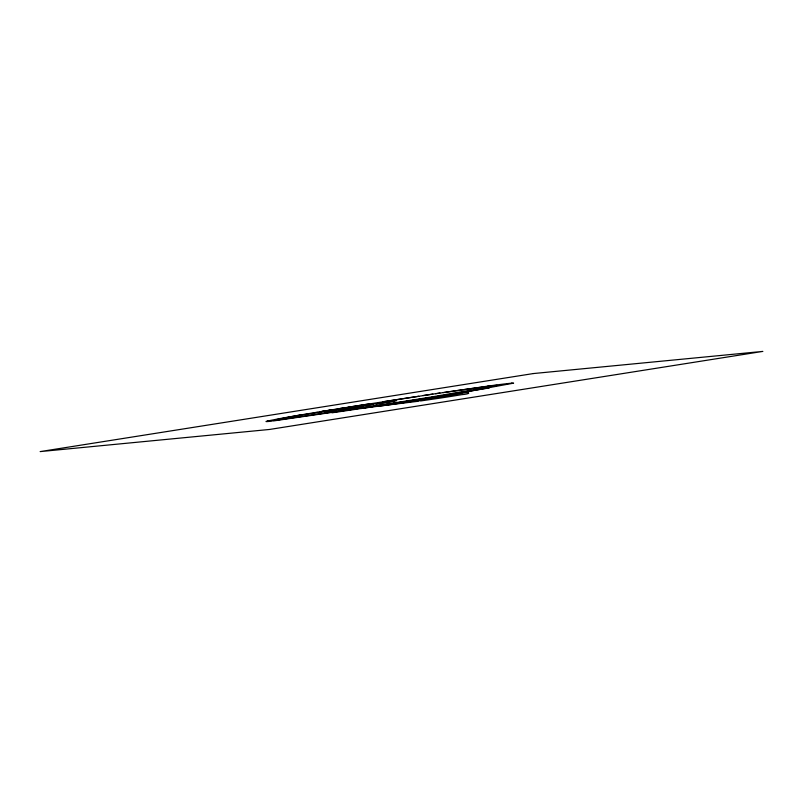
<?xml version="1.0" encoding="UTF-8"?>
<svg xmlns="http://www.w3.org/2000/svg" width="803" height="803" viewBox="0 0 803 803"><rect width="100%" height="100%" fill="white"/><g stroke="black" fill="none" stroke-linecap="round" stroke-linejoin="round"><path stroke-width="1.2" d="M466.402 392.185L468.4 391.643A38.363 0.733 -8.6 0 1 470.207 391.272M358.469 406.358L343.182 408.888M354.585 406.82L357.807 406.268M267.6 420.993L278.751 418.775M296.116 415.743L297.12 415.563M320.106 411.748L364.552 405.194L361.189 405.676M332.864 410.474L335.333 410.072M511.531 383.212L513.619 383.151L459.426 393.079M320.638 411.648L323.087 411.236A182.06 3.493 -8.6 0 1 329.631 410.172L343.664 407.944M360.366 406.198L362.454 405.746M359.734 406.308L363.016 405.686M359.041 406.428L360.537 406.208M358.289 406.559L359.985 406.308M396.341 400.838L376.065 404.26M489.288 387.949L432.576 397.304A202.928 3.895 -8.6 0 1 401.099 402.283L273.251 420.973M297.271 415.532L317.014 412.23M357.465 406.699L359.403 406.408M356.602 406.85L358.77 406.519M329.34 411.046L331.498 410.704M331.94 410.664L332.402 410.594M355.679 407.001L357.425 406.74M321.752 411.507L332.121 409.811M328.839 411.106L329.591 410.985M332.653 410.554L324.573 411.829L325.366 411.708M356.723 406.86L353.952 407.282M459.356 393.099L355.358 409.379A121.303 2.329 -8.6 0 1 331.97 412.812M317.185 412.2L319.604 411.829M358.981 406.167L394.554 401.048M355.227 407.111L352.366 407.543A29.279 0.562 -8.6 0 1 343.604 408.918L337.922 409.691M339.86 408.516L439.934 393.018M294.952 415.944L293.366 416.205A119.105 2.289 -8.6 0 0 278.711 418.785M295.243 415.894L296.267 415.743M355.006 406.76L356.06 406.589M340.894 409.339L342.7 409.058M418.815 396.23L405.495 398.258A169.925 3.262 -8.6 0 0 382.75 401.771M296.759 415.663L299.358 415.281M373.515 404.662L372.702 404.782M435.597 393.721L488.114 386.082M333.717 410.343L371.598 404.953M443.366 392.567L454.016 391.011A78.042 1.496 -8.6 0 1 462.056 389.846L492.269 385.781A44.326 0.853 -8.6 0 1 496.485 385.39L497.298 385.42L432.114 396.873A188.946 3.624 -8.6 0 1 406.709 400.928L402.323 401.62A177.975 3.413 -8.6 0 1 375.744 405.756L279.354 419.698A44.145 0.843 -8.6 0 1 275.8 420.039L274.556 420.029L290.425 416.807A100.385 1.927 -8.6 0 1 298.375 415.422M336.276 409.931L336.788 409.861M355.849 406.619L358.891 406.188M299.288 415.292L331.087 410.765M360.908 408.546L362.504 408.325A45.068 0.863 -8.6 0 1 367.945 407.583L370.705 407.211A58.669 1.124 -8.6 0 1 377.39 406.338L417.53 401.349M359.202 406.147L362.866 405.706M356.512 406.559L358.529 406.328M420.461 400.968L439.552 398.198A36.215 0.693 -8.6 0 0 447.642 396.943L451.527 396.331A31.839 0.612 -8.6 0 0 455.181 395.738A32.481 0.622 -8.6 0 0 461.494 394.695C473.188 393.681 468.781 391.452 461.936 393.309A42.7 0.823 -8.6 0 1 459.457 393.761L447.813 395.749A64.461 1.235 -8.6 0 1 418.534 400.406L413.294 401.209A55.758 1.074 -8.6 0 1 403.046 402.745L387.307 405.023A31.166 0.602 -8.6 0 1 378.052 406.258M419.056 401.149L418.112 401.269M334.199 410.283L335.062 410.182M272.147 421.113A62.624 1.204 -8.6 0 1 267.75 420.963M423.241 395.518A153.423 2.941 -8.6 0 1 432.857 394.072M487.993 386.102A63.517 1.215 -8.6 0 1 511.822 383.161M354.434 407.231A32.662 0.622 -8.6 0 1 344.286 408.847M347.719 407.292A194.477 3.734 -8.6 0 1 369.229 403.889M533.443 373.546L40.15 451.597L269.557 429.454L762.85 351.403L533.443 373.546"/></g></svg>
